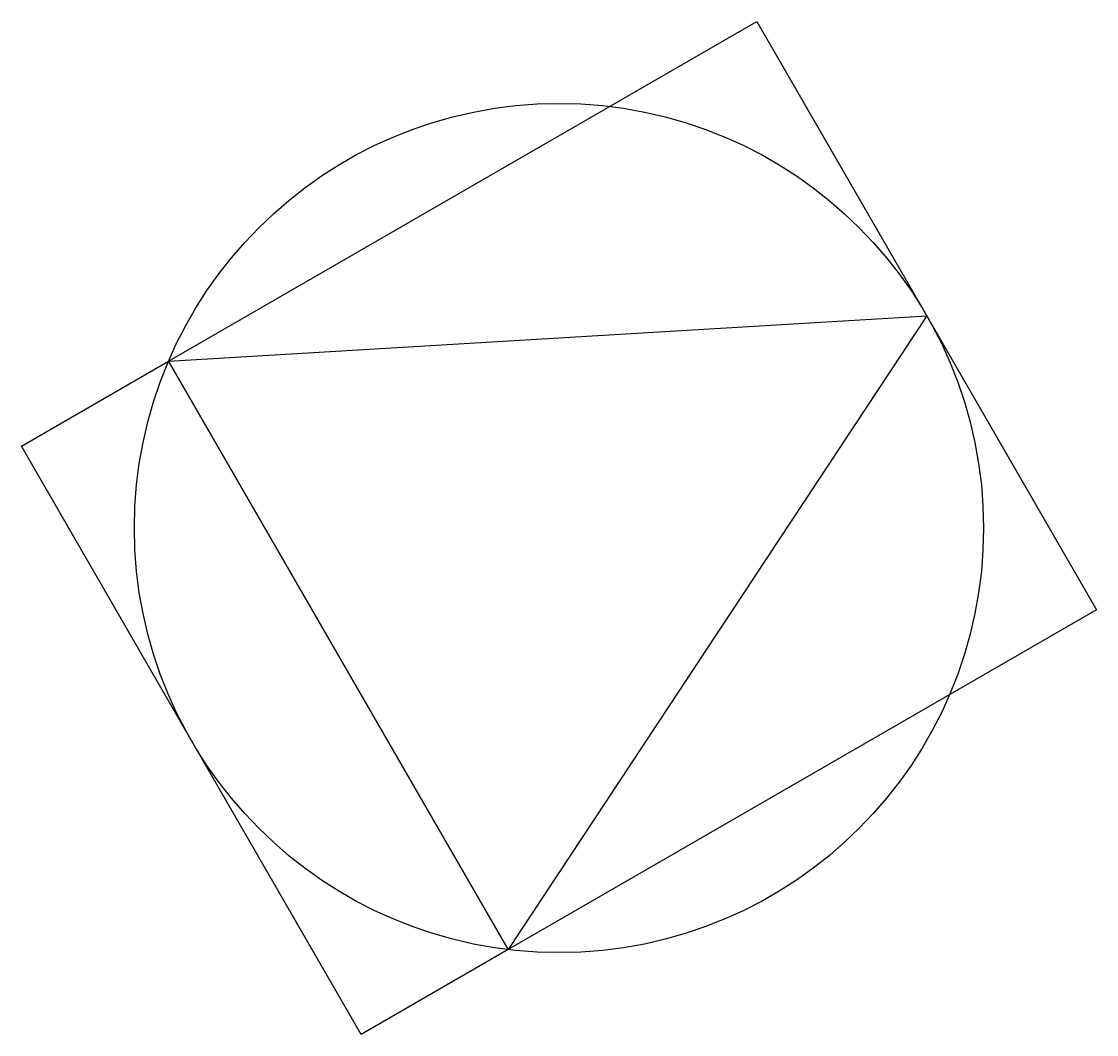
# Model space of a CAD drawing. Header units: millimetres. Extents: x 0 to 3.17, y 0 to 2.98.
import ezdxf

# ---------------------------------------------------------------- set-up
doc = ezdxf.new("R2010")
doc.units = ezdxf.units.MM
for name, color, linetype in [('Circulo_Alquimico_Generador', 4, 'Continuous'), ('Cuadrado_Lado_2', 1, 'Continuous'), ('Trinagulo_alquimico', 209, 'Continuous')]:
    doc.layers.add(name, color=color, linetype=linetype)

msp = doc.modelspace()

# ---------------------------------------------------------------- linework, layer by layer
at = {"layer": 'Circulo_Alquimico_Generador'}
msp.add_circle((1.5825, 1.491), 1.25, dxfattribs=at)
at = {"layer": 'Cuadrado_Lado_2'}
msp.add_lwpolyline([(1.433, 0.25), (0.433, 1.9821), (2.1651, 2.9821), (3.1651, 1.25)], close=True, dxfattribs=at)
at = {"layer": 'Trinagulo_alquimico'}
for points in [[(0.433, 1.9821), (2.6651, 2.116), (1.433, 0.25)], [(1, 0), (0, 1.7321), (0.433, 1.9821), (1.433, 0.25)]]:
    msp.add_lwpolyline(points, close=True, dxfattribs=at)

doc.saveas('drawing.dxf')
